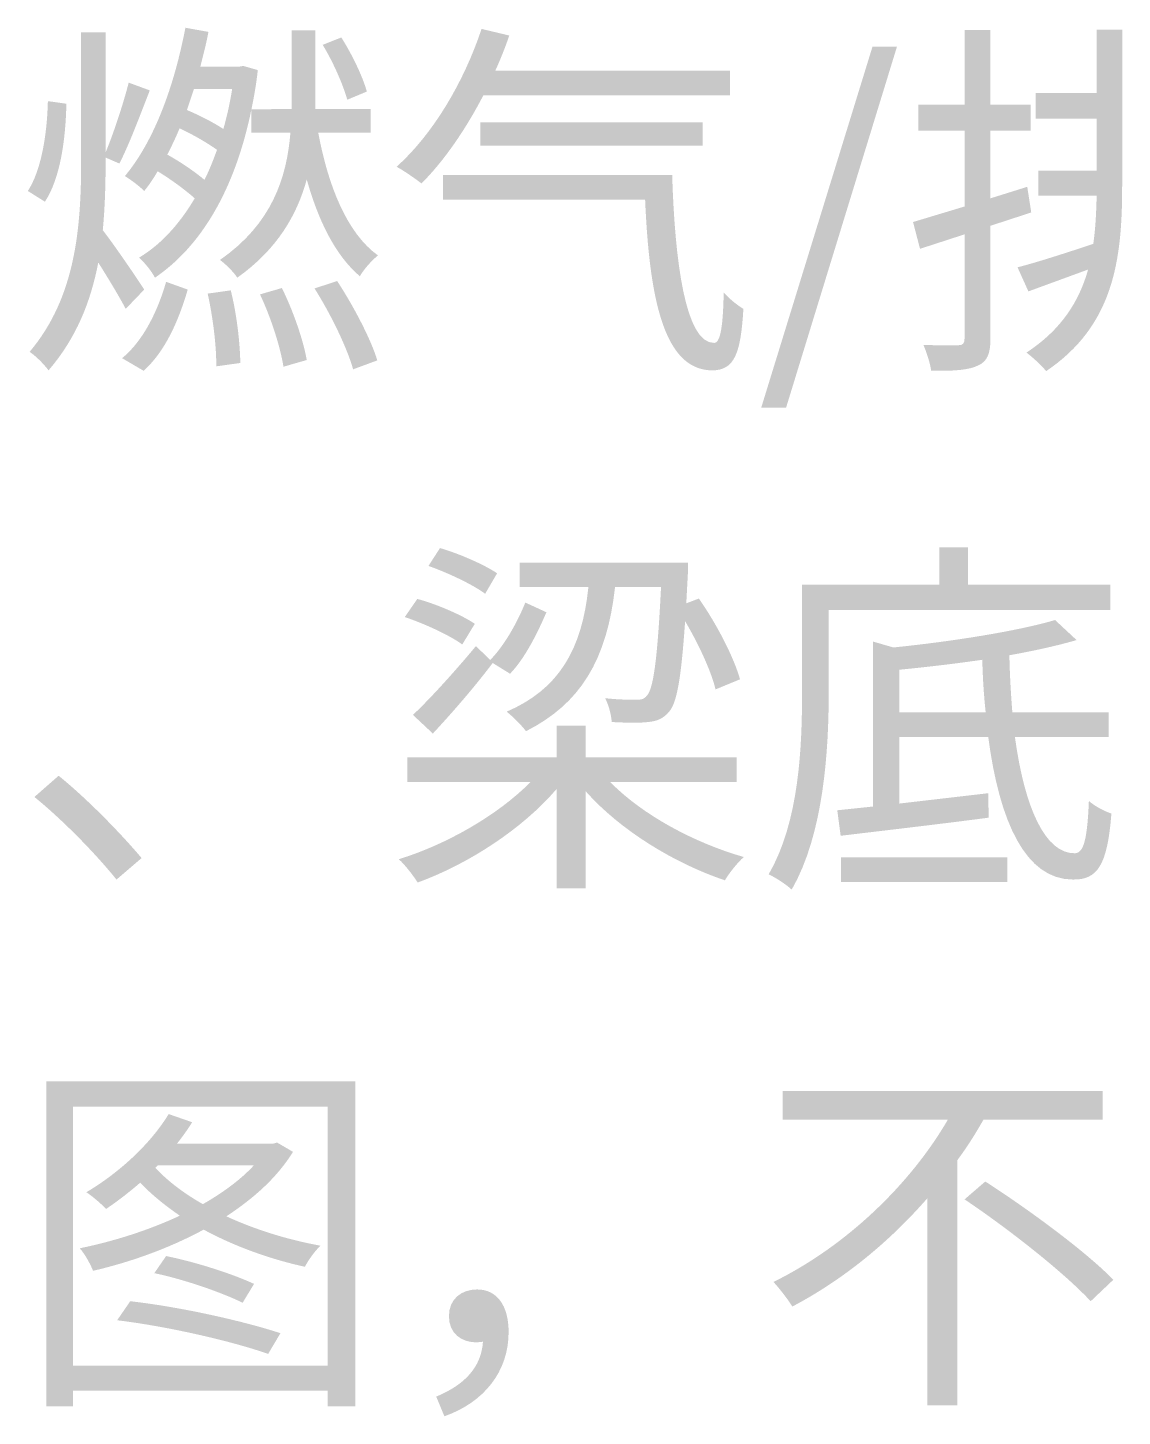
# Model space of a CAD drawing. Header units: millimetres. Extents: x -4600 to 229000, y -4300 to 19460.
# Drawn here: x 20597 to 21443, y 8964 to 10037 of the extents above; entities that cross this region are included whole.
import ezdxf

# ---------------------------------------------------------------- set-up
doc = ezdxf.new("R2010")
doc.units = ezdxf.units.MM
doc.header["$LTSCALE"] = 100
doc.layers.add('A-NOTE', color=7, linetype='Continuous', lineweight=18)

# ---------------------------------------------------------------- blocks, each defined once
blk = doc.blocks.new('A01_SHEET')
at = {"layer": 'A-NOTE'}
h = blk.add_hatch(color=256, dxfattribs=at)
edge = h.paths.add_edge_path()
edge.add_spline(control_points=[(20675.3, 9994.7), (20671.3, 9978.9), (20663.8, 9956), (20657.5, 9940.8)], knot_values=[0, 0, 0, 0, 1, 1, 1, 1], degree=3, periodic=0)
edge.add_line((20657.5, 9940.8), (20657.5, 10033.6))
edge.add_line((20657.5, 10033.6), (20638.6, 10033.6))
edge.add_line((20638.6, 10033.6), (20638.6, 9935.4))
edge.add_spline(control_points=[(20638.6, 9935.4), (20638.6, 9883.2), (20634.6, 9829.1), (20598.8, 9786.7)], knot_values=[0, 0, 0, 0, 1, 1, 1, 1], degree=3, periodic=0)
edge.add_spline(control_points=[(20598.8, 9786.7), (20603.7, 9783.5), (20610.3, 9776.7), (20613.4, 9772.4)], knot_values=[0, 0, 0, 0, 1, 1, 1, 1], degree=3, periodic=0)
edge.add_spline(control_points=[(20613.4, 9772.4), (20634.9, 9797.3), (20646.1, 9825.7), (20651.8, 9855.7)], knot_values=[0, 0, 0, 0, 1, 1, 1, 1], degree=3, periodic=0)
edge.add_spline(control_points=[(20651.8, 9855.7), (20659.8, 9843.1), (20668.7, 9828.2), (20673, 9819.9)], knot_values=[0, 0, 0, 0, 1, 1, 1, 1], degree=3, periodic=0)
edge.add_line((20673, 9819.9), (20687.3, 9834.8))
edge.add_spline(control_points=[(20687.3, 9834.8), (20683, 9841.7), (20663.6, 9870.1), (20655.3, 9880.7)], knot_values=[0, 0, 0, 0, 1, 1, 1, 1], degree=3, periodic=0)
edge.add_spline(control_points=[(20655.3, 9880.7), (20657, 9898.7), (20657.5, 9917), (20657.5, 9935.4)], knot_values=[0, 0, 0, 0, 1, 1, 1, 1], degree=3, periodic=0)
edge.add_line((20657.5, 9935.4), (20657.5, 9936.8))
edge.add_line((20657.5, 9936.8), (20668.1, 9932.2))
edge.add_spline(control_points=[(20668.1, 9932.2), (20675.6, 9946.6), (20684.2, 9969.8), (20691.6, 9988.7)], knot_values=[0, 0, 0, 0, 1, 1, 1, 1], degree=3, periodic=0)
edge.add_line((20691.6, 9988.7), (20675.3, 9994.7))
edge = h.paths.add_edge_path(flags=0)
edge.add_spline(control_points=[(20612.9, 9980.4), (20612.3, 9954.6), (20607.7, 9926.5), (20597.4, 9911)], knot_values=[0, 0, 0, 0, 1, 1, 1, 1], degree=3, periodic=0)
edge.add_line((20597.4, 9911), (20610.6, 9902.7))
edge.add_spline(control_points=[(20610.6, 9902.7), (20622.6, 9920.8), (20626.6, 9951.1), (20627.2, 9978.4)], knot_values=[0, 0, 0, 0, 1, 1, 1, 1], degree=3, periodic=0)
edge.add_line((20627.2, 9978.4), (20612.9, 9980.4))
h = blk.add_hatch(color=256, dxfattribs=at)
edge = h.paths.add_edge_path()
edge.add_spline(control_points=[(20719.1, 10037.1), (20710.5, 9992.1), (20695.1, 9949.7), (20672.4, 9922.5)], knot_values=[0, 0, 0, 0, 1, 1, 1, 1], degree=3, periodic=0)
edge.add_spline(control_points=[(20672.4, 9922.5), (20676.7, 9919.9), (20684.2, 9914.2), (20687.3, 9911)], knot_values=[0, 0, 0, 0, 1, 1, 1, 1], degree=3, periodic=0)
edge.add_spline(control_points=[(20687.3, 9911), (20691.1, 9915.6), (20694.5, 9920.8), (20697.7, 9926.2)], knot_values=[0, 0, 0, 0, 1, 1, 1, 1], degree=3, periodic=0)
edge.add_spline(control_points=[(20697.7, 9926.2), (20708, 9919.9), (20718.9, 9911.9), (20726.3, 9905.3)], knot_values=[0, 0, 0, 0, 1, 1, 1, 1], degree=3, periodic=0)
edge.add_spline(control_points=[(20726.3, 9905.3), (20714.3, 9885), (20699.7, 9869.2), (20683.3, 9859.5)], knot_values=[0, 0, 0, 0, 1, 1, 1, 1], degree=3, periodic=0)
edge.add_spline(control_points=[(20683.3, 9859.5), (20687.6, 9855.7), (20693.1, 9848.9), (20695.6, 9844)], knot_values=[0, 0, 0, 0, 1, 1, 1, 1], degree=3, periodic=0)
edge.add_spline(control_points=[(20695.6, 9844), (20730.6, 9867.8), (20757.2, 9911), (20770.1, 9974.1), (20772.1, 9983.8), (20773.9, 9993.8), (20775, 10004.4)], knot_values=[0, 0, 0, 0, 1, 1, 1, 2, 2, 2, 2], degree=3, periodic=0)
edge.add_line((20775, 10004.4), (20763.8, 10007.6))
edge.add_line((20763.8, 10007.6), (20760.4, 10007))
edge.add_line((20760.4, 10007), (20730.6, 10007))
edge.add_spline(control_points=[(20730.6, 10007), (20732.9, 10015.9), (20735.2, 10024.8), (20736.9, 10033.9)], knot_values=[0, 0, 0, 0, 1, 1, 1, 1], degree=3, periodic=0)
edge.add_line((20736.9, 10033.9), (20719.1, 10037.1))
edge = h.paths.add_edge_path(flags=0)
edge.add_spline(control_points=[(20743.5, 9942.8), (20740.6, 9934.8), (20737.5, 9926.8), (20733.8, 9919.6)], knot_values=[0, 0, 0, 0, 1, 1, 1, 1], degree=3, periodic=0)
edge.add_spline(control_points=[(20733.8, 9919.6), (20726.3, 9925.9), (20715.4, 9933.4), (20705.1, 9939.1)], knot_values=[0, 0, 0, 0, 1, 1, 1, 1], degree=3, periodic=0)
edge.add_spline(control_points=[(20705.1, 9939.1), (20708.5, 9945.7), (20711.7, 9952.3), (20714.6, 9959.4)], knot_values=[0, 0, 0, 0, 1, 1, 1, 1], degree=3, periodic=0)
edge.add_spline(control_points=[(20714.6, 9959.4), (20724.9, 9954.6), (20735.8, 9948.3), (20743.5, 9942.8)], knot_values=[0, 0, 0, 0, 1, 1, 1, 1], degree=3, periodic=0)
edge = h.paths.add_edge_path(flags=0)
edge.add_spline(control_points=[(20755.2, 9989.8), (20753.5, 9978.9), (20751.2, 9968.6), (20748.4, 9958.9)], knot_values=[0, 0, 0, 0, 1, 1, 1, 1], degree=3, periodic=0)
edge.add_spline(control_points=[(20748.4, 9958.9), (20740.6, 9964), (20730, 9969.5), (20720.3, 9973.5)], knot_values=[0, 0, 0, 0, 1, 1, 1, 1], degree=3, periodic=0)
edge.add_line((20720.3, 9973.5), (20725.7, 9989.8))
edge.add_line((20725.7, 9989.8), (20755.2, 9989.8))
h = blk.add_hatch(color=256, dxfattribs=at)
edge = h.paths.add_edge_path()
edge.add_line((20801.1, 10035.1), (20801.1, 9980.4))
edge.add_line((20801.1, 9980.4), (20801.1, 9974.3))
edge.add_line((20801.1, 9974.3), (20770.1, 9974.1))
edge.add_line((20770.1, 9974.1), (20770.1, 9956))
edge.add_line((20770.1, 9956), (20800.2, 9956))
edge.add_spline(control_points=[(20800.2, 9956), (20797.4, 9921.6), (20786.2, 9885.8), (20745.8, 9857.7)], knot_values=[0, 0, 0, 0, 1, 1, 1, 1], degree=3, periodic=0)
edge.add_spline(control_points=[(20745.8, 9857.7), (20750.1, 9854.6), (20756.4, 9848.3), (20759.2, 9844)], knot_values=[0, 0, 0, 0, 1, 1, 1, 1], degree=3, periodic=0)
edge.add_spline(control_points=[(20759.2, 9844), (20790.2, 9866.1), (20805.4, 9892.7), (20812.8, 9919.9)], knot_values=[0, 0, 0, 0, 1, 1, 1, 1], degree=3, periodic=0)
edge.add_spline(control_points=[(20812.8, 9919.9), (20821.7, 9888.1), (20834.9, 9861.2), (20853.8, 9845.1)], knot_values=[0, 0, 0, 0, 1, 1, 1, 1], degree=3, periodic=0)
edge.add_spline(control_points=[(20853.8, 9845.1), (20856.9, 9850.6), (20863.2, 9857.5), (20867.8, 9861.2)], knot_values=[0, 0, 0, 0, 1, 1, 1, 1], degree=3, periodic=0)
edge.add_spline(control_points=[(20867.8, 9861.2), (20843.8, 9878.4), (20829.2, 9915.3), (20821.7, 9956)], knot_values=[0, 0, 0, 0, 1, 1, 1, 1], degree=3, periodic=0)
edge.add_line((20821.7, 9956), (20862.1, 9956))
edge.add_line((20862.1, 9956), (20862.1, 9974.3))
edge.add_line((20862.1, 9974.3), (20819.4, 9974.3))
edge.add_line((20819.4, 9974.3), (20819.4, 9980.4))
edge.add_line((20819.4, 9980.4), (20819.4, 10035.1))
edge.add_line((20819.4, 10035.1), (20801.1, 10035.1))
edge = h.paths.add_edge_path(flags=0)
edge.add_spline(control_points=[(20825.1, 10023.9), (20833.2, 10010.7), (20840.9, 9993), (20844.1, 9981.5)], knot_values=[0, 0, 0, 0, 1, 1, 1, 1], degree=3, periodic=0)
edge.add_line((20844.1, 9981.5), (20859.2, 9987.8))
edge.add_spline(control_points=[(20859.2, 9987.8), (20856.1, 9999.3), (20847.8, 10016.5), (20839.5, 10029.6)], knot_values=[0, 0, 0, 0, 1, 1, 1, 1], degree=3, periodic=0)
edge.add_line((20839.5, 10029.6), (20825.1, 10023.9))
h = blk.add_hatch(color=256, dxfattribs=at)
edge = h.paths.add_edge_path()
edge.add_spline(control_points=[(20947.8, 10036.2), (20934, 9994.7), (20910.2, 9954.9), (20882.2, 9929.7)], knot_values=[0, 0, 0, 0, 1, 1, 1, 1], degree=3, periodic=0)
edge.add_spline(control_points=[(20882.2, 9929.7), (20887.6, 9926.8), (20897.1, 9920.2), (20901.4, 9916.8)], knot_values=[0, 0, 0, 0, 1, 1, 1, 1], degree=3, periodic=0)
edge.add_spline(control_points=[(20901.4, 9916.8), (20918.8, 9934.2), (20935.4, 9958.3), (20949.2, 9984.9)], knot_values=[0, 0, 0, 0, 1, 1, 1, 1], degree=3, periodic=0)
edge.add_line((20949.2, 9984.9), (21139.7, 9984.9))
edge.add_line((21139.7, 9984.9), (21139.7, 10003.9))
edge.add_line((21139.7, 10003.9), (20958.4, 10003.9))
edge.add_spline(control_points=[(20958.4, 10003.9), (20962.4, 10012.7), (20966.1, 10021.9), (20969.2, 10031.1)], knot_values=[0, 0, 0, 0, 1, 1, 1, 1], degree=3, periodic=0)
edge.add_line((20969.2, 10031.1), (20947.8, 10036.2))
h.paths.add_polyline_path([(20946.9, 9964), (20946.9, 9946), (21118.5, 9946), (21118.5, 9964), (20946.9, 9964)], flags=0)
h = blk.add_hatch(color=256, dxfattribs=at)
edge = h.paths.add_edge_path()
edge.add_line((21320.8, 10035.4), (21320.8, 9977.8))
edge.add_line((21320.8, 9977.8), (21285, 9977.8))
edge.add_line((21285, 9977.8), (21285, 9957.7))
edge.add_line((21285, 9957.7), (21320.8, 9957.7))
edge.add_line((21320.8, 9957.7), (21320.8, 9899))
edge.add_line((21320.8, 9899), (21281, 9887))
edge.add_line((21281, 9887), (21286.4, 9866.3))
edge.add_line((21286.4, 9866.3), (21320.8, 9877.5))
edge.add_line((21320.8, 9877.5), (21320.8, 9797))
edge.add_spline(control_points=[(21320.8, 9797), (21320.8, 9793), (21319.3, 9791.8), (21315.9, 9791.8)], knot_values=[0, 0, 0, 0, 1, 1, 1, 1], degree=3, periodic=0)
edge.add_spline(control_points=[(21315.9, 9791.8), (21312.5, 9791.6), (21301.3, 9791.6), (21289, 9792.1)], knot_values=[0, 0, 0, 0, 1, 1, 1, 1], degree=3, periodic=0)
edge.add_spline(control_points=[(21289, 9792.1), (21291.6, 9786.1), (21294.4, 9777.2), (21295, 9772.1)], knot_values=[0, 0, 0, 0, 1, 1, 1, 1], degree=3, periodic=0)
edge.add_spline(control_points=[(21295, 9772.1), (21313.3, 9771.8), (21324.2, 9772.7), (21331.1, 9776.1)], knot_values=[0, 0, 0, 0, 1, 1, 1, 1], degree=3, periodic=0)
edge.add_spline(control_points=[(21331.1, 9776.1), (21338.3, 9779.2), (21340.8, 9785.3), (21340.8, 9797)], knot_values=[0, 0, 0, 0, 1, 1, 1, 1], degree=3, periodic=0)
edge.add_line((21340.8, 9797), (21340.8, 9884.1))
edge.add_line((21340.8, 9884.1), (21372.3, 9894.4))
edge.add_line((21372.3, 9894.4), (21369.2, 9914.2))
edge.add_line((21369.2, 9914.2), (21340.8, 9905.3))
edge.add_line((21340.8, 9905.3), (21340.8, 9957.7))
edge.add_line((21340.8, 9957.7), (21371.8, 9957.7))
edge.add_line((21371.8, 9957.7), (21371.8, 9977.8))
edge.add_line((21371.8, 9977.8), (21340.8, 9977.8))
edge.add_line((21340.8, 9977.8), (21340.8, 10035.4))
edge.add_line((21340.8, 10035.4), (21320.8, 10035.4))
h = blk.add_hatch(color=256, dxfattribs=at)
edge = h.paths.add_edge_path()
edge.add_line((21361.7, 9852), (21370.1, 9833.4))
edge.add_line((21370.1, 9833.4), (21416.2, 9850.3))
edge.add_spline(control_points=[(21416.2, 9850.3), (21409.3, 9825.7), (21395.6, 9803.9), (21368.6, 9786.1)], knot_values=[0, 0, 0, 0, 1, 1, 1, 1], degree=3, periodic=0)
edge.add_spline(control_points=[(21368.6, 9786.1), (21373.2, 9782.7), (21380.4, 9776.1), (21383.8, 9771.8)], knot_values=[0, 0, 0, 0, 1, 1, 1, 1], degree=3, periodic=0)
edge.add_spline(control_points=[(21383.8, 9771.8), (21435.9, 9807), (21442.5, 9857.5), (21442.5, 9914.8)], knot_values=[0, 0, 0, 0, 1, 1, 1, 1], degree=3, periodic=0)
edge.add_line((21442.5, 9914.8), (21442.5, 10035.7))
edge.add_line((21442.5, 10035.7), (21422.8, 10035.7))
edge.add_line((21422.8, 10035.7), (21422.8, 9986.7))
edge.add_line((21422.8, 9986.7), (21375.8, 9986.7))
edge.add_line((21375.8, 9986.7), (21375.8, 9966.9))
edge.add_line((21375.8, 9966.9), (21422.8, 9966.9))
edge.add_line((21422.8, 9966.9), (21422.8, 9926.8))
edge.add_line((21422.8, 9926.8), (21377.8, 9926.8))
edge.add_line((21377.8, 9926.8), (21377.8, 9907.3))
edge.add_line((21377.8, 9907.3), (21422.8, 9907.3))
edge.add_spline(control_points=[(21422.8, 9907.3), (21422.5, 9894.4), (21421.9, 9881.8), (21420.2, 9870.1)], knot_values=[0, 0, 0, 0, 1, 1, 1, 1], degree=3, periodic=0)
edge.add_spline(control_points=[(21420.2, 9870.1), (21398.4, 9862.9), (21377.2, 9856), (21361.7, 9852)], knot_values=[0, 0, 0, 0, 1, 1, 1, 1], degree=3, periodic=0)
blk.add_hatch(color=256, dxfattribs=at).paths.add_polyline_path([(21163.8, 9743.7), (21183, 9743.7), (21268.6, 10022.5), (21249.7, 10022.5), (21163.8, 9743.7)])
h = blk.add_hatch(color=256, dxfattribs=at)
edge = h.paths.add_edge_path()
edge.add_line((20918, 9923.3), (20918, 9904.4))
edge.add_line((20918, 9904.4), (21074.1, 9904.4))
edge.add_spline(control_points=[(21074.1, 9904.4), (21077.3, 9830.2), (21087.9, 9772.4), (21126, 9772.4), (21143.2, 9772.4), (21148, 9785.8), (21150, 9819.9)], knot_values=[0, 0, 0, 0, 1, 1, 1, 2, 2, 2, 2], degree=3, periodic=0)
edge.add_spline(control_points=[(21150, 9819.9), (21145.2, 9822.8), (21139.1, 9827.7), (21134.8, 9832.5)], knot_values=[0, 0, 0, 0, 1, 1, 1, 1], degree=3, periodic=0)
edge.add_spline(control_points=[(21134.8, 9832.5), (21134.3, 9808.5), (21132.6, 9793.6), (21127.4, 9793.6), (21105, 9793.3), (21097, 9857.7), (21095, 9923.3)], knot_values=[0, 0, 0, 0, 1, 1, 1, 2, 2, 2, 2], degree=3, periodic=0)
edge.add_line((21095, 9923.3), (20918, 9923.3))
h = blk.add_hatch(color=256, dxfattribs=at)
edge = h.paths.add_edge_path()
edge.add_spline(control_points=[(20704.2, 9840.8), (20698.2, 9819.6), (20687.1, 9795.6), (20670.2, 9781.8)], knot_values=[0, 0, 0, 0, 1, 1, 1, 1], degree=3, periodic=0)
edge.add_line((20670.2, 9781.8), (20686.8, 9772.1))
edge.add_spline(control_points=[(20686.8, 9772.1), (20704, 9787.3), (20714.3, 9812.2), (20720.9, 9834.8)], knot_values=[0, 0, 0, 0, 1, 1, 1, 1], degree=3, periodic=0)
edge.add_line((20720.9, 9834.8), (20704.2, 9840.8))
h = blk.add_hatch(color=256, dxfattribs=at)
edge = h.paths.add_edge_path()
edge.add_spline(control_points=[(20818.8, 9835.7), (20831.2, 9816.2), (20844.1, 9789.6), (20848.6, 9773.2)], knot_values=[0, 0, 0, 0, 1, 1, 1, 1], degree=3, periodic=0)
edge.add_line((20848.6, 9773.2), (20867.3, 9780.1))
edge.add_spline(control_points=[(20867.3, 9780.1), (20862.4, 9796.4), (20848.9, 9822.2), (20836.3, 9841.4)], knot_values=[0, 0, 0, 0, 1, 1, 1, 1], degree=3, periodic=0)
edge.add_line((20836.3, 9841.4), (20818.8, 9835.7))
h = blk.add_hatch(color=256, dxfattribs=at)
edge = h.paths.add_edge_path()
edge.add_spline(control_points=[(20736.3, 9831.7), (20740.3, 9813.9), (20743.2, 9790.4), (20742.9, 9775.5)], knot_values=[0, 0, 0, 0, 1, 1, 1, 1], degree=3, periodic=0)
edge.add_line((20742.9, 9775.5), (20761.5, 9778.1))
edge.add_spline(control_points=[(20761.5, 9778.1), (20761.3, 9793.3), (20758.7, 9816.5), (20754.1, 9834.2)], knot_values=[0, 0, 0, 0, 1, 1, 1, 1], degree=3, periodic=0)
edge.add_line((20754.1, 9834.2), (20736.3, 9831.7))
h = blk.add_hatch(color=256, dxfattribs=at)
edge = h.paths.add_edge_path()
edge.add_spline(control_points=[(20776.7, 9831.1), (20785, 9813.6), (20792.5, 9790.4), (20794.8, 9775.2)], knot_values=[0, 0, 0, 0, 1, 1, 1, 1], degree=3, periodic=0)
edge.add_line((20794.8, 9775.2), (20812.8, 9780.4))
edge.add_spline(control_points=[(20812.8, 9780.4), (20810.2, 9795.6), (20802.2, 9818.8), (20793.6, 9836)], knot_values=[0, 0, 0, 0, 1, 1, 1, 1], degree=3, periodic=0)
edge.add_line((20793.6, 9836), (20776.7, 9831.1))
h = blk.add_hatch(color=256, dxfattribs=at)
edge = h.paths.add_edge_path()
edge.add_spline(control_points=[(20906.8, 9621.3), (20922, 9615.9), (20940.9, 9607), (20950.6, 9599.8)], knot_values=[0, 0, 0, 0, 1, 1, 1, 1], degree=3, periodic=0)
edge.add_line((20950.6, 9599.8), (20959.8, 9615.6))
edge.add_spline(control_points=[(20959.8, 9615.6), (20950.1, 9622.2), (20930.6, 9630.8), (20915.7, 9635.1)], knot_values=[0, 0, 0, 0, 1, 1, 1, 1], degree=3, periodic=0)
edge.add_line((20915.7, 9635.1), (20906.8, 9621.3))
h = blk.add_hatch(color=256, dxfattribs=at)
edge = h.paths.add_edge_path()
edge.add_line((21195.3, 9606.7), (21195.3, 9523.9))
edge.add_spline(control_points=[(21195.3, 9523.9), (21195.3, 9482.4), (21193.3, 9423.9), (21169.5, 9383)], knot_values=[0, 0, 0, 0, 1, 1, 1, 1], degree=3, periodic=0)
edge.add_spline(control_points=[(21169.5, 9383), (21174.7, 9380.7), (21183.5, 9374.9), (21187.3, 9371.2)], knot_values=[0, 0, 0, 0, 1, 1, 1, 1], degree=3, periodic=0)
edge.add_spline(control_points=[(21187.3, 9371.2), (21212.2, 9414.5), (21215.9, 9479.5), (21215.9, 9523.9)], knot_values=[0, 0, 0, 0, 1, 1, 1, 1], degree=3, periodic=0)
edge.add_line((21215.9, 9523.9), (21215.9, 9587.2))
edge.add_line((21215.9, 9587.2), (21433.4, 9587.2))
edge.add_line((21433.4, 9587.2), (21433.4, 9606.7))
edge.add_line((21433.4, 9606.7), (21323.4, 9606.7))
edge.add_line((21323.4, 9606.7), (21323.4, 9635.7))
edge.add_line((21323.4, 9635.7), (21301.3, 9635.7))
edge.add_line((21301.3, 9635.7), (21301.3, 9606.7))
edge.add_line((21301.3, 9606.7), (21195.3, 9606.7))
edge = h.paths.add_edge_path(flags=0)
edge.add_spline(control_points=[(21390.7, 9579.5), (21361.7, 9570.9), (21311, 9562.9), (21265.8, 9558.3)], knot_values=[0, 0, 0, 0, 1, 1, 1, 1], degree=3, periodic=0)
edge.add_line((21265.8, 9558.3), (21250, 9562.9))
edge.add_line((21250, 9562.9), (21250, 9435.4))
edge.add_line((21250, 9435.4), (21222.5, 9432.5))
edge.add_line((21222.5, 9432.5), (21225.1, 9412.8))
edge.add_spline(control_points=[(21225.1, 9412.8), (21255.5, 9416.5), (21298.4, 9421.4), (21339.4, 9426.8)], knot_values=[0, 0, 0, 0, 1, 1, 1, 1], degree=3, periodic=0)
edge.add_line((21339.4, 9426.8), (21339.1, 9445.7))
edge.add_line((21339.1, 9445.7), (21270.4, 9437.7))
edge.add_line((21270.4, 9437.7), (21270.4, 9489))
edge.add_line((21270.4, 9489), (21339.1, 9489))
edge.add_spline(control_points=[(21339.1, 9489), (21347.7, 9423.4), (21368, 9379), (21404.4, 9379)], knot_values=[0, 0, 0, 0, 1, 1, 1, 1], degree=3, periodic=0)
edge.add_spline(control_points=[(21404.4, 9379), (21423.3, 9378.7), (21431.1, 9389.8), (21434.2, 9430)], knot_values=[0, 0, 0, 0, 1, 1, 1, 1], degree=3, periodic=0)
edge.add_spline(control_points=[(21434.2, 9430), (21428.8, 9431.7), (21421.3, 9435.7), (21416.8, 9439.7)], knot_values=[0, 0, 0, 0, 1, 1, 1, 1], degree=3, periodic=0)
edge.add_spline(control_points=[(21416.8, 9439.7), (21415.6, 9411), (21413, 9399.3), (21405.9, 9399.3), (21383.2, 9399), (21367.2, 9434), (21359.7, 9489)], knot_values=[0, 0, 0, 0, 1, 1, 1, 2, 2, 2, 2], degree=3, periodic=0)
edge.add_line((21359.7, 9489), (21432.2, 9489))
edge.add_line((21432.2, 9489), (21432.2, 9508.2))
edge.add_line((21432.2, 9508.2), (21357.7, 9508.2))
edge.add_spline(control_points=[(21357.7, 9508.2), (21356.6, 9521.9), (21355.7, 9536.8), (21355.4, 9552.3)], knot_values=[0, 0, 0, 0, 1, 1, 1, 1], degree=3, periodic=0)
edge.add_spline(control_points=[(21355.4, 9552.3), (21374.6, 9555.7), (21392.4, 9559.7), (21407.3, 9564)], knot_values=[0, 0, 0, 0, 1, 1, 1, 1], degree=3, periodic=0)
edge.add_line((21407.3, 9564), (21390.7, 9579.5))
edge = h.paths.add_edge_path(flags=0)
edge.add_line((21270.4, 9508.2), (21270.4, 9541.1))
edge.add_spline(control_points=[(21270.4, 9541.1), (21291, 9543.1), (21313.3, 9545.7), (21334.5, 9548.8)], knot_values=[0, 0, 0, 0, 1, 1, 1, 1], degree=3, periodic=0)
edge.add_spline(control_points=[(21334.5, 9548.8), (21334.8, 9534.8), (21335.7, 9521.1), (21337.1, 9508.2)], knot_values=[0, 0, 0, 0, 1, 1, 1, 1], degree=3, periodic=0)
edge.add_line((21337.1, 9508.2), (21270.4, 9508.2))
h.paths.add_polyline_path([(21225.4, 9396.1), (21225.4, 9377), (21353.7, 9377), (21353.7, 9396.1), (21225.4, 9396.1)], flags=0)
h = blk.add_hatch(color=256, dxfattribs=at)
edge = h.paths.add_edge_path()
edge.add_line((20977.3, 9623.9), (20977.3, 9605))
edge.add_line((20977.3, 9605), (21030.3, 9605))
edge.add_spline(control_points=[(21030.3, 9605), (21025.4, 9556.3), (21007.1, 9525.9), (20967.2, 9508.7)], knot_values=[0, 0, 0, 0, 1, 1, 1, 1], degree=3, periodic=0)
edge.add_spline(control_points=[(20967.2, 9508.7), (20971.5, 9505.3), (20979.3, 9497.6), (20982.1, 9493.6)], knot_values=[0, 0, 0, 0, 1, 1, 1, 1], degree=3, periodic=0)
edge.add_spline(control_points=[(20982.1, 9493.6), (21024, 9514.8), (21044.6, 9548.3), (21050.9, 9605)], knot_values=[0, 0, 0, 0, 1, 1, 1, 1], degree=3, periodic=0)
edge.add_line((21050.9, 9605), (21086.4, 9605))
edge.add_spline(control_points=[(21086.4, 9605), (21083.6, 9548), (21080.4, 9526.5), (21075.5, 9521.1)], knot_values=[0, 0, 0, 0, 1, 1, 1, 1], degree=3, periodic=0)
edge.add_spline(control_points=[(21075.5, 9521.1), (21073.2, 9518.2), (21071, 9517.9), (21066.9, 9517.9), (21062.9, 9517.9), (21053.8, 9517.9), (21043.2, 9519.1)], knot_values=[0, 0, 0, 0, 1, 1, 1, 2, 2, 2, 2], degree=3, periodic=0)
edge.add_spline(control_points=[(21043.2, 9519.1), (21046, 9513.9), (21048, 9506.2), (21048.3, 9500.7)], knot_values=[0, 0, 0, 0, 1, 1, 1, 1], degree=3, periodic=0)
edge.add_spline(control_points=[(21048.3, 9500.7), (21059.5, 9500.1), (21070.4, 9499.9), (21076.4, 9500.7)], knot_values=[0, 0, 0, 0, 1, 1, 1, 1], degree=3, periodic=0)
edge.add_spline(control_points=[(21076.4, 9500.7), (21083.3, 9501.3), (21088.1, 9503.3), (21092.7, 9508.7), (21098.7, 9515.9), (21101.9, 9533.9), (21105, 9578.6)], knot_values=[0, 0, 0, 0, 1, 1, 1, 2, 2, 2, 2], degree=3, periodic=0)
edge.add_spline(control_points=[(21105, 9578.6), (21115.6, 9560.6), (21125.1, 9540), (21128.5, 9525.9)], knot_values=[0, 0, 0, 0, 1, 1, 1, 1], degree=3, periodic=0)
edge.add_line((21128.5, 9525.9), (21147.4, 9533.7))
edge.add_spline(control_points=[(21147.4, 9533.7), (21142.6, 9550.9), (21129.1, 9576.9), (21115.6, 9596.1)], knot_values=[0, 0, 0, 0, 1, 1, 1, 1], degree=3, periodic=0)
edge.add_line((21115.6, 9596.1), (21105.9, 9592.4))
edge.add_line((21105.9, 9592.4), (21107.1, 9615))
edge.add_spline(control_points=[(21107.1, 9615), (21107.3, 9617.6), (21107.3, 9623.9), (21107.3, 9623.9)], knot_values=[0, 0, 0, 0, 1, 1, 1, 1], degree=3, periodic=0)
edge.add_line((21107.3, 9623.9), (20977.3, 9623.9))
h = blk.add_hatch(color=256, dxfattribs=at)
edge = h.paths.add_edge_path()
edge.add_spline(control_points=[(20981.6, 9593), (20975.8, 9578.6), (20965.8, 9560), (20954.4, 9548.6)], knot_values=[0, 0, 0, 0, 1, 1, 1, 1], degree=3, periodic=0)
edge.add_line((20954.4, 9548.6), (20943.5, 9559.4))
edge.add_spline(control_points=[(20943.5, 9559.4), (20927.1, 9539.7), (20908.2, 9518.8), (20894.8, 9506.2)], knot_values=[0, 0, 0, 0, 1, 1, 1, 1], degree=3, periodic=0)
edge.add_line((20894.8, 9506.2), (20910.2, 9491.8))
edge.add_spline(control_points=[(20910.2, 9491.8), (20925.4, 9508.2), (20942.3, 9527.6), (20956.4, 9546.3)], knot_values=[0, 0, 0, 0, 1, 1, 1, 1], degree=3, periodic=0)
edge.add_line((20956.4, 9546.3), (20969.8, 9538))
edge.add_spline(control_points=[(20969.8, 9538), (20981.9, 9550.6), (20991.3, 9570.3), (20997.9, 9585.5)], knot_values=[0, 0, 0, 0, 1, 1, 1, 1], degree=3, periodic=0)
edge.add_line((20997.9, 9585.5), (20981.6, 9593))
edge = h.paths.add_edge_path(flags=0)
edge.add_spline(control_points=[(20888.5, 9581.8), (20903.9, 9576.6), (20923.1, 9567.8), (20932.9, 9560.6)], knot_values=[0, 0, 0, 0, 1, 1, 1, 1], degree=3, periodic=0)
edge.add_line((20932.9, 9560.6), (20942.6, 9576.6))
edge.add_spline(control_points=[(20942.6, 9576.6), (20932.3, 9583.5), (20913.1, 9591.8), (20898.2, 9595.8)], knot_values=[0, 0, 0, 0, 1, 1, 1, 1], degree=3, periodic=0)
edge.add_line((20898.2, 9595.8), (20888.5, 9581.8))
h = blk.add_hatch(color=256, dxfattribs=at)
edge = h.paths.add_edge_path()
edge.add_line((21005.9, 9497.9), (21005.9, 9473.5))
edge.add_line((21005.9, 9473.5), (20890.5, 9473.5))
edge.add_line((20890.5, 9473.5), (20890.5, 9454.3))
edge.add_line((20890.5, 9454.3), (20985.6, 9454.3))
edge.add_spline(control_points=[(20985.6, 9454.3), (20960.1, 9428.5), (20920.3, 9405.9), (20883.9, 9394.7)], knot_values=[0, 0, 0, 0, 1, 1, 1, 1], degree=3, periodic=0)
edge.add_spline(control_points=[(20883.9, 9394.7), (20888.7, 9390.4), (20895, 9382.1), (20898.5, 9376.7)], knot_values=[0, 0, 0, 0, 1, 1, 1, 1], degree=3, periodic=0)
edge.add_spline(control_points=[(20898.5, 9376.7), (20936.9, 9390.7), (20979, 9417.6), (21005.9, 9449.1)], knot_values=[0, 0, 0, 0, 1, 1, 1, 1], degree=3, periodic=0)
edge.add_line((21005.9, 9449.1), (21005.9, 9372.1))
edge.add_line((21005.9, 9372.1), (21028.3, 9372.1))
edge.add_line((21028.3, 9372.1), (21028.3, 9447.1))
edge.add_spline(control_points=[(21028.3, 9447.1), (21054.9, 9417.1), (21096.5, 9391.6), (21135.7, 9378.4)], knot_values=[0, 0, 0, 0, 1, 1, 1, 1], degree=3, periodic=0)
edge.add_spline(control_points=[(21135.7, 9378.4), (21138.9, 9383.8), (21145.4, 9392.1), (21150.3, 9396.4)], knot_values=[0, 0, 0, 0, 1, 1, 1, 1], degree=3, periodic=0)
edge.add_spline(control_points=[(21150.3, 9396.4), (21112.2, 9407.3), (21072.1, 9428.8), (21047.2, 9454.3)], knot_values=[0, 0, 0, 0, 1, 1, 1, 1], degree=3, periodic=0)
edge.add_line((21047.2, 9454.3), (21144.9, 9454.3))
edge.add_line((21144.9, 9454.3), (21144.9, 9473.5))
edge.add_line((21144.9, 9473.5), (21028.3, 9473.5))
edge.add_line((21028.3, 9473.5), (21028.3, 9497.9))
edge.add_line((21028.3, 9497.9), (21005.9, 9497.9))
h = blk.add_hatch(color=256, dxfattribs=at)
edge = h.paths.add_edge_path()
edge.add_line((20665.9, 9379), (20685.3, 9395.6))
edge.add_spline(control_points=[(20685.3, 9395.6), (20667.6, 9416.5), (20641.8, 9442.6), (20621.2, 9459.2)], knot_values=[0, 0, 0, 0, 1, 1, 1, 1], degree=3, periodic=0)
edge.add_line((20621.2, 9459.2), (20602.5, 9442.8))
edge.add_spline(control_points=[(20602.5, 9442.8), (20622.9, 9426.2), (20647.5, 9401.6), (20665.9, 9379)], knot_values=[0, 0, 0, 0, 1, 1, 1, 1], degree=3, periodic=0)
h = blk.add_hatch(color=256, dxfattribs=at)
h.paths.add_polyline_path([(20611.7, 9223), (20611.7, 8972.1), (20632.3, 8972.1), (20632.3, 8984.1), (20828.9, 8984.1), (20828.9, 8972.1), (20850.4, 8972.1), (20850.4, 9223), (20611.7, 9223)])
h.paths.add_polyline_path([(20632.3, 9003.3), (20632.3, 9203.6), (20828.9, 9203.6), (20828.9, 9003.3), (20632.3, 9003.3)], flags=0)
edge = h.paths.add_edge_path(flags=0)
edge.add_spline(control_points=[(20706.2, 9197.8), (20691.9, 9174.3), (20667.3, 9152), (20642.6, 9137.4)], knot_values=[0, 0, 0, 0, 1, 1, 1, 1], degree=3, periodic=0)
edge.add_spline(control_points=[(20642.6, 9137.4), (20647.2, 9134.5), (20654.7, 9127.9), (20657.8, 9124.5)], knot_values=[0, 0, 0, 0, 1, 1, 1, 1], degree=3, periodic=0)
edge.add_spline(control_points=[(20657.8, 9124.5), (20666.4, 9130.2), (20675.3, 9137.1), (20684.2, 9144.8)], knot_values=[0, 0, 0, 0, 1, 1, 1, 1], degree=3, periodic=0)
edge.add_spline(control_points=[(20684.2, 9144.8), (20692.8, 9135.7), (20703.4, 9127.1), (20714.8, 9119.3)], knot_values=[0, 0, 0, 0, 1, 1, 1, 1], degree=3, periodic=0)
edge.add_spline(control_points=[(20714.8, 9119.3), (20690.5, 9107.9), (20663, 9099.3), (20637.5, 9094.1)], knot_values=[0, 0, 0, 0, 1, 1, 1, 1], degree=3, periodic=0)
edge.add_spline(control_points=[(20637.5, 9094.1), (20641.2, 9090.1), (20645.8, 9081.8), (20647.8, 9076.7)], knot_values=[0, 0, 0, 0, 1, 1, 1, 1], degree=3, periodic=0)
edge.add_spline(control_points=[(20647.8, 9076.7), (20675.9, 9083.2), (20706, 9093.8), (20733.2, 9108.5)], knot_values=[0, 0, 0, 0, 1, 1, 1, 1], degree=3, periodic=0)
edge.add_spline(control_points=[(20733.2, 9108.5), (20757, 9095.6), (20784.2, 9085.8), (20811.4, 9079.8)], knot_values=[0, 0, 0, 0, 1, 1, 1, 1], degree=3, periodic=0)
edge.add_spline(control_points=[(20811.4, 9079.8), (20814, 9085), (20819.4, 9092.4), (20823.4, 9096.1)], knot_values=[0, 0, 0, 0, 1, 1, 1, 1], degree=3, periodic=0)
edge.add_spline(control_points=[(20823.4, 9096.1), (20798.2, 9100.7), (20773, 9108.5), (20750.7, 9118.8)], knot_values=[0, 0, 0, 0, 1, 1, 1, 1], degree=3, periodic=0)
edge.add_spline(control_points=[(20750.7, 9118.8), (20772.1, 9132.8), (20790.2, 9149.1), (20802.2, 9168.6)], knot_values=[0, 0, 0, 0, 1, 1, 1, 1], degree=3, periodic=0)
edge.add_line((20802.2, 9168.6), (20789.9, 9175.8))
edge.add_line((20789.9, 9175.8), (20786.8, 9174.9))
edge.add_line((20786.8, 9174.9), (20712.6, 9174.9))
edge.add_spline(control_points=[(20712.6, 9174.9), (20716.8, 9180.4), (20720.9, 9185.8), (20724.3, 9191.5)], knot_values=[0, 0, 0, 0, 1, 1, 1, 1], degree=3, periodic=0)
edge.add_line((20724.3, 9191.5), (20706.2, 9197.8))
edge = h.paths.add_edge_path(flags=0)
edge.add_line((20695.9, 9156.3), (20697.9, 9158.3))
edge.add_line((20697.9, 9158.3), (20772.1, 9158.3))
edge.add_spline(control_points=[(20772.1, 9158.3), (20761.8, 9147.1), (20748.1, 9137.1), (20732.6, 9128.2)], knot_values=[0, 0, 0, 0, 1, 1, 1, 1], degree=3, periodic=0)
edge.add_spline(control_points=[(20732.6, 9128.2), (20718, 9136.5), (20705.4, 9146), (20695.9, 9156.3)], knot_values=[0, 0, 0, 0, 1, 1, 1, 1], degree=3, periodic=0)
edge = h.paths.add_edge_path(flags=0)
edge.add_spline(control_points=[(20666.4, 9038.5), (20706, 9033.7), (20755.5, 9022.2), (20783, 9012.5)], knot_values=[0, 0, 0, 0, 1, 1, 1, 1], degree=3, periodic=0)
edge.add_line((20783, 9012.5), (20792.5, 9028.5))
edge.add_spline(control_points=[(20792.5, 9028.5), (20764.7, 9037.7), (20715.1, 9048.9), (20676.5, 9053.2)], knot_values=[0, 0, 0, 0, 1, 1, 1, 1], degree=3, periodic=0)
edge.add_line((20676.5, 9053.2), (20666.4, 9038.5))
edge = h.paths.add_edge_path(flags=0)
edge.add_spline(control_points=[(20695.1, 9074.9), (20718, 9070.1), (20747.2, 9060), (20763.3, 9052)], knot_values=[0, 0, 0, 0, 1, 1, 1, 1], degree=3, periodic=0)
edge.add_line((20763.3, 9052), (20772.1, 9066.6))
edge.add_spline(control_points=[(20772.1, 9066.6), (20756.1, 9074.1), (20727.2, 9083.5), (20704.2, 9088.1)], knot_values=[0, 0, 0, 0, 1, 1, 1, 1], degree=3, periodic=0)
edge.add_line((20704.2, 9088.1), (20695.1, 9074.9))
h = blk.add_hatch(color=256, dxfattribs=at)
edge = h.paths.add_edge_path()
edge.add_line((21180.4, 9215.6), (21180.4, 9193.5))
edge.add_line((21180.4, 9193.5), (21307.9, 9193.5))
edge.add_spline(control_points=[(21307.9, 9193.5), (21279.5, 9144.5), (21230.2, 9096.1), (21173.2, 9068.1)], knot_values=[0, 0, 0, 0, 1, 1, 1, 1], degree=3, periodic=0)
edge.add_spline(control_points=[(21173.2, 9068.1), (21177.8, 9063.2), (21184.4, 9054.6), (21187.8, 9049.1)], knot_values=[0, 0, 0, 0, 1, 1, 1, 1], degree=3, periodic=0)
edge.add_spline(control_points=[(21187.8, 9049.1), (21227.7, 9070.1), (21263.2, 9099.6), (21292.1, 9132.8)], knot_values=[0, 0, 0, 0, 1, 1, 1, 1], degree=3, periodic=0)
edge.add_line((21292.1, 9132.8), (21292.1, 8972.7))
edge.add_line((21292.1, 8972.7), (21315.3, 8972.7))
edge.add_line((21315.3, 8972.7), (21315.3, 9162.3))
edge.add_spline(control_points=[(21315.3, 9162.3), (21322.8, 9172.3), (21329.4, 9182.9), (21335.4, 9193.5)], knot_values=[0, 0, 0, 0, 1, 1, 1, 1], degree=3, periodic=0)
edge.add_line((21335.4, 9193.5), (21427.4, 9193.5))
edge.add_line((21427.4, 9193.5), (21427.4, 9215.6))
edge.add_line((21427.4, 9215.6), (21180.4, 9215.6))
edge = h.paths.add_edge_path(flags=0)
edge.add_spline(control_points=[(21320.8, 9131.9), (21354.9, 9109), (21397.8, 9075.2), (21418.2, 9053.2)], knot_values=[0, 0, 0, 0, 1, 1, 1, 1], degree=3, periodic=0)
edge.add_line((21418.2, 9053.2), (21435.7, 9069.8))
edge.add_spline(control_points=[(21435.7, 9069.8), (21414.2, 9091.8), (21370.6, 9123.9), (21336.8, 9145.7)], knot_values=[0, 0, 0, 0, 1, 1, 1, 1], degree=3, periodic=0)
edge.add_line((21336.8, 9145.7), (21320.8, 9131.9))
h = blk.add_hatch(color=256, dxfattribs=at)
edge = h.paths.add_edge_path()
edge.add_spline(control_points=[(20919.1, 8964.3), (20949.2, 8974.9), (20968.7, 8998.4), (20968.7, 9029.4), (20968.7, 9049.4), (20960.1, 9062.3), (20944.3, 9062.3), (20932.6, 9062.3), (20922.6, 9055.2), (20922.6, 9041.7), (20922.6, 9028.2), (20932.3, 9021.4), (20944, 9021.4)], knot_values=[0, 0, 0, 0, 1, 1, 1, 2, 2, 2, 3, 3, 3, 4, 4, 4, 4], degree=3, periodic=0)
edge.add_line((20944, 9021.4), (20948.9, 9021.9))
edge.add_spline(control_points=[(20948.9, 9021.9), (20947.5, 9002.2), (20934.9, 8988.7), (20912.8, 8979.5)], knot_values=[0, 0, 0, 0, 1, 1, 1, 1], degree=3, periodic=0)
edge.add_line((20912.8, 8979.5), (20919.1, 8964.3))

msp = doc.modelspace()

# ---------------------------------------------------------------- block references
msp.add_blockref('A01_SHEET', (0, 0))

doc.saveas('drawing.dxf')
